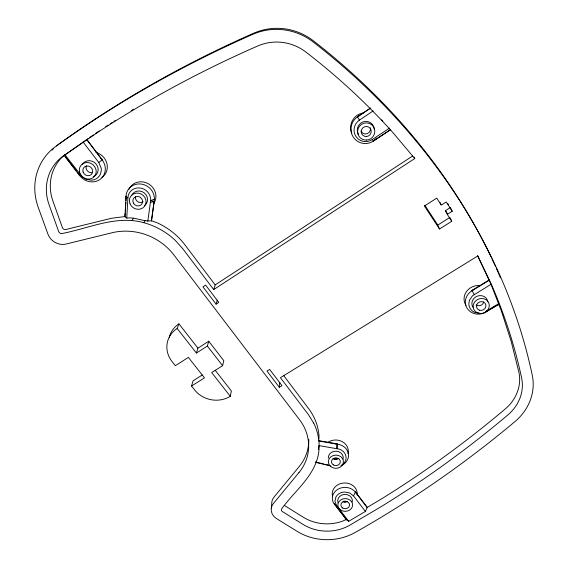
<?xml version="1.0" encoding="UTF-8"?>
<svg xmlns="http://www.w3.org/2000/svg" width="568" height="568" viewBox="0 0 568 568"><rect width="100%" height="100%" fill="white"/><g stroke="black" fill="none" stroke-linecap="round" stroke-linejoin="round"><path stroke-width="0.85" d="M318.932 438.986L319.003 435.592A61.997 54.762 5.9 0 0 308.424 408.328L283.617 375.483M342.88 464.276A10.323 9.06 -0.7 0 0 346.082 457.148C345.784 452.49 341.382 449.032 336.923 448.706L337.122 443.864L318.904 440.683M147.808 221.293L150.364 202.442L154.184 201.441L151.535 220.774C143.512 221.989 135.212 216.834 126.77 218.105L124.903 216.735L126.16 196.216A14.484 13.504 34.2 0 0 126.295 198.623M124.903 216.735L125.237 213.007M125.336 211.239L125.819 202.4M125.918 200.632L126.16 196.216M126.77 218.105L127.899 197.905L126.025 196.386A14.491 13.511 34.2 0 1 140.757 183.996A14.491 13.511 34.2 0 1 154.382 199.254L151.415 220.966M271.334 508.104L271.894 501.75A12.581 10.835 3.2 0 1 274.053 497.071L299.151 466.605A51.723 45.674 5.9 0 0 308.8 439.504M279.314 387.277L266.995 371.074L269.644 369.434L281.955 385.651L279.314 387.277L279.776 382.3M336.923 448.706L337.136 444.183L318.904 441.009M202.336 374.965L193.084 380.801L191.537 386.027L194.739 390.06A25.695 23.16 11.3 0 0 230.288 396.315L231.368 390.983L215.173 370.244M318.442 449.423L318.861 445.589L336.597 448.677M230.288 396.315L211.701 372.572L222.613 365.7L223.799 360.68L208.747 341.24L197.92 348.156L196.407 353.047L177.166 328.474L178.934 323.838L197.92 348.156M150.364 202.442C151.826 197.089 148.603 191.231 143.633 189.023A11.651 10.856 34 0 0 127.899 197.905M196.407 353.047L207.363 346.061L208.747 341.24M216.089 304.15L218.772 302.417L205.63 285.101L202.939 286.861L216.089 304.15L217.281 300.117M213.717 289.574L414.761 158.543L392.751 132.408A580.453 480.99 22.3 0 0 305.953 52.1A48.841 47.918 68.4 0 0 257.709 45.994A906.897 679.74 -10.3 0 0 98.818 131.634L63.247 155.994A47.542 43.601 36.6 0 0 49.068 204.707L58.667 231.495A2.932 2.641 33.6 0 0 61.813 233.562C88.672 228.506 116.049 214.91 143.782 222.677A68.856 62.778 24.9 0 1 175.107 240.193L183.002 249.018L213.717 289.574L215.187 284.902L412.638 156.022M365.394 511.434L367.255 507.373L355.461 491.895L353.516 495.885L365.394 511.434L349.334 520.941L348.716 521.261L346.381 519.784L334.417 503.993A12.61 10.884 -1.1 0 0 335.297 505.002M143.782 222.677L145.287 220.384M131.918 220.512L133.537 218.211M376.591 138.052L373.488 141.056L390.443 129.809M86.854 139.43L102.183 159.899A14.832 13.632 39.8 0 1 99.961 179.481A14.832 13.632 39.8 0 1 79.818 175.739L64.141 155.504L88.303 138.436M64.141 155.504L61.245 158.046A46.853 43.04 36.9 0 0 52.945 201.107L62.366 227.555A2.89 2.613 33.9 0 0 65.469 229.593L111.371 218.297L125.038 216.55M64.908 154.73L82.225 176.818L85.789 179.183L91.64 180.219A11.928 10.955 39.7 0 0 100.515 173.971L101.331 170.237L101.21 168.135L98.811 162.562L102.183 159.899L86.684 139.565M89.751 137.442L93.379 134.964M95.552 133.473L99.173 130.988M373.133 110.938L359.366 120.175C355.887 122.482 353.786 126.671 354.063 130.846A11.864 11.637 -42.7 0 0 360.403 140.41C364.109 142.263 368.746 141.915 372.175 139.614L389.513 128.105M359.366 120.175L357.528 116.745L370.031 108.339M370.805 107.963L357.556 116.873A14.754 14.47 -43.2 0 0 353.296 137.122A14.754 14.47 -43.2 0 0 373.488 141.056L372.175 139.614M373.446 140.914L390.394 129.674M447.286 214.377L445.461 210.636L450.325 207.554L452.22 211.261L447.286 214.377L451.766 221.279L439.497 229.003L424.41 205.992L436.735 198.133L441.272 205.119L446.221 201.974L452.22 211.261M439.497 229.003L437.8 225.07L449.884 217.445L451.766 221.279M191.537 386.027L204.494 377.869L188.37 357.4L175.363 365.693L172.097 361.589A26.05 23.643 14.8 0 1 177.166 328.474M477.51 255.614L491.015 284.305L472.498 295.779L469.424 300.238L468.813 303.866A11.168 10.181 -19.8 0 0 474.386 312.272L479.974 313.316M474.216 294.508L471.944 290.475L489.091 280.031M489.211 280.258L472.051 290.709A13.888 12.674 -19.9 0 0 467.258 308.488A13.888 12.674 -19.9 0 0 486.066 311.981L498.789 304.327L491.015 284.305M486.208 311.157L498.704 303.639M486.698 311.278L488.941 309.929M490.44 309.027L498.789 304.327M367.255 507.373L381.071 499.173A2301.06 1506.208 69 0 0 505.215 408.988A42.856 38.127 -14.4 0 0 518.911 372.274L511.193 341.396L501.182 310.384L498.668 304.079M485.278 311.711L485.945 311.733M471.944 290.475L474.117 289.382M343.107 515.212L346.366 519.422L343.072 520.962A40.484 35.081 0.1 0 1 303.34 517.249L284.398 505.442M80.833 175.292L79.818 175.739L77.291 172.09M154.382 199.254L150.676 200.582L154.063 201.619M315.325 461.976L323.71 463.95M325.386 464.34L328.737 465.128M315.325 462.302L330.427 465.859M151.535 220.774L157.499 222.933A66.96 61.195 25.2 0 1 184.934 244.851L215.187 284.902M348.716 521.261L336.597 505.598L334.424 504.349A12.617 10.884 -1.1 0 1 337.974 489.211A12.617 10.884 -1.1 0 1 355.483 492.243L367.283 507.728M381.625 119.834L382.839 121.105M353.516 495.885L349.583 492.889L344.357 492.002A10.139 8.74 -1.1 0 0 335.986 496.837L334.921 501.331L336.597 505.598M207.363 346.061L222.613 365.7M65.405 156.754L76.211 170.698M334.417 503.993L342.021 513.813M83.191 142.121L98.811 162.562M424.836 205.289L437.8 225.07M445.461 210.636L447.229 213.355M447.591 203.323L448.5 204.736M313.685 423.075L308.268 414.434L280.443 377.692L477.844 255.927L491.221 283.993A580.453 480.99 22.3 0 1 521.623 377.997A43.445 38.553 -14.3 0 1 507.7 415.109A2378.713 1541.957 69 0 1 381.859 506.216L349.576 525.322A41.01 35.429 0.1 0 1 303.127 524.463L282.466 511.626A2.549 2.187 3.2 0 1 281.636 508.892C294.749 490.631 315.808 475.437 318.825 451.638A63.708 56.118 5.9 0 0 313.685 423.075M439.88 202.215L440.924 204.395M414.072 157.038L414.761 158.543M346.366 519.422L346.381 519.784M169.25 337.491A25.73 23.395 14.9 0 1 178.934 323.838M154.184 201.441A14.484 13.504 34.2 0 1 153.729 202.954M128.829 189.549A14.363 13.398 34.4 0 1 148.305 183.727A14.363 13.398 34.4 0 1 153.729 203.585M95.886 152.295A14.697 13.518 40 0 1 106.919 163.584A14.697 13.518 40 0 1 101.97 177.401M100.614 157.826A14.825 13.625 39.8 0 1 102.339 159.75M92.506 172.53A5.041 4.636 39.8 0 1 87.415 170.897A5.041 4.636 39.8 0 1 86.379 165.771M105.747 126.614A895.743 674.152 -10.3 0 1 107.963 125.18M110.185 123.753A895.743 674.152 -10.3 0 1 112.407 122.333M113.898 121.389A895.743 674.152 -10.3 0 1 115.389 120.437M131.215 110.632A895.743 674.152 -10.3 0 1 133.501 109.255M358.656 134.694A8.598 8.435 -42.7 0 1 363.158 121.857A8.598 8.435 -42.7 0 1 374.305 129.319M370.407 127.828A5.013 4.92 -43.2 0 1 360.992 131.066M334.871 443.821A12.837 11.282 -0.7 0 1 337.122 443.864M355.461 491.895A12.61 10.884 -1.1 0 1 356.498 493.564M357.528 116.745A14.74 14.463 -43.3 0 1 359.011 115.872M491.128 257.155A584.458 485.931 22.4 0 0 313.366 40.811A60.272 59.107 69.4 0 0 253.662 33.228A907.181 683.119 -10.4 0 0 59.264 143.825A58.66 53.875 36.9 0 0 56.509 145.962M491.881 258.738A584.458 485.931 22.4 0 1 495.552 266.64M496.262 268.224A584.458 485.931 22.4 0 1 500.451 277.787M52.071 150.137A58.66 53.875 36.9 0 1 53.278 148.894M82.275 164.706A8.648 7.945 39.6 0 1 95.829 163.719A8.648 7.945 39.6 0 1 93.173 176.705M143.136 201.746A4.927 4.594 34.1 0 1 135.468 196.564M131.634 195.527A8.449 7.874 34 0 1 144.3 192.942A8.449 7.874 34 0 1 144.364 205.715M338.713 458.291A4.367 3.841 -0.7 0 1 333.118 458.617A8.825 7.767 -0.7 0 0 337.648 458.774M337.136 444.183A12.844 11.289 -0.7 0 1 348.411 453.69A12.844 11.289 -0.7 0 1 340.828 465.746M342 464.929A10.323 9.06 -0.7 0 1 341.474 465.256M465.973 305.364A13.767 12.581 -20 0 1 466.406 291.675A13.767 12.581 -20 0 1 479.896 285.562M345.237 501.281A8.669 7.498 -1.2 0 1 343.732 501.253M346.586 501.707A7.782 6.717 -1.2 0 1 343.896 501.863M336.114 459.469A7.917 6.965 -0.7 0 1 334.737 459.448M483.723 301.892A4.721 4.31 -19.9 0 1 476.147 304.952M472.974 307.245A8.094 7.384 -19.8 0 1 477.376 296.113A8.094 7.384 -19.8 0 1 487.841 301.92M327.303 442.699A12.737 11.211 -0.7 0 1 342.213 441.613A12.737 11.211 -0.7 0 1 347.971 453.747M332.564 496.404A12.517 10.82 -1.2 0 1 343.974 482.985A12.517 10.82 -1.2 0 1 357.151 494.998M338.066 502.794A7.348 6.333 -1.1 0 1 344.599 494.416A7.348 6.333 -1.1 0 1 352.238 501.984M351.826 133.239A14.612 14.342 -44.2 0 1 363.513 112.911M328.304 458.191A7.483 6.567 -0.7 0 1 336.277 451.177A7.483 6.567 -0.7 0 1 343.107 459.022M347.289 501.452A4.288 3.699 -1.1 0 1 343.015 501.693M298.903 472.647L273.52 503.383A12.73 10.927 3.2 0 0 276.616 518.648L297.241 531.407A51.262 44.29 0.1 0 0 355.128 532.479A2420.525 1564.066 69.1 0 0 514.736 421.79A54.308 48.195 -14.3 0 0 532.301 375.469A591.657 490.539 22.4 0 0 313.273 42.039A61.067 59.903 68.5 0 0 252.732 34.35A917.377 688.253 -10.3 0 0 55.785 146.374A59.434 54.514 36.6 0 0 38.255 207.412L47.953 234.144A14.654 13.22 33.6 0 0 66.066 244.034L111.967 232.774A56.587 51.603 24.9 0 1 173.978 255.046L299.521 419.702A52.341 46.107 5.9 0 1 298.903 472.647M83.084 172.019A5.112 4.693 39.4 0 0 91.491 174.34A5.112 4.693 39.4 0 0 88.729 166.161A5.112 4.693 39.4 0 0 83.084 172.019M366.459 136.526A5.084 4.984 -41.9 0 0 370.435 128.695A5.084 4.984 -41.9 0 0 361.717 129.305A5.084 4.984 -41.9 0 0 366.459 136.526M366.63 140.055A8.676 8.506 -41.9 0 0 373.432 126.699A8.676 8.506 -41.9 0 0 358.55 127.722A8.676 8.506 -41.9 0 0 366.63 140.055M79.421 171.394A8.726 8.009 39.5 0 0 93.053 177.706A8.726 8.009 39.5 0 0 90.823 163.357A8.726 8.009 39.5 0 0 79.421 171.394M133.395 203.131A4.998 4.651 33.8 0 0 141.865 203.997A4.998 4.651 33.8 0 0 137.917 196.464A4.998 4.651 33.8 0 0 133.395 203.131M130.029 203.813A8.52 7.938 33.8 0 0 144.364 206.518A8.52 7.938 33.8 0 0 138.784 193.212A8.52 7.938 33.8 0 0 130.029 203.813M333.274 464.851A4.423 3.877 -0.7 0 0 340.296 462.146A4.423 3.877 -0.7 0 0 334.133 458.177A4.423 3.877 -0.7 0 0 333.274 464.851M479.619 310.256A4.785 4.359 -19.7 0 0 485.867 304.966A4.785 4.359 -19.7 0 0 478.128 302.843A4.785 4.359 -19.7 0 0 479.619 310.256M340.303 509.759A7.405 6.376 -1.1 0 0 352.487 506.23A7.405 6.376 -1.1 0 0 342.909 498.938A7.405 6.376 -1.1 0 0 340.303 509.759M342.639 507.998A4.345 3.735 -1.1 0 0 349.54 505.399A4.345 3.735 -1.1 0 0 343.512 501.565A4.345 3.735 -1.1 0 0 342.639 507.998M479.172 313.387A8.165 7.434 -19.7 0 0 488.998 303.582A8.165 7.434 -19.7 0 0 475.451 301.054A8.165 7.434 -19.7 0 0 479.172 313.387M330.895 466.676A7.54 6.61 -0.7 0 0 343.292 463.012A7.54 6.61 -0.7 0 0 333.508 455.451A7.54 6.61 -0.7 0 0 330.895 466.676"/></g></svg>
